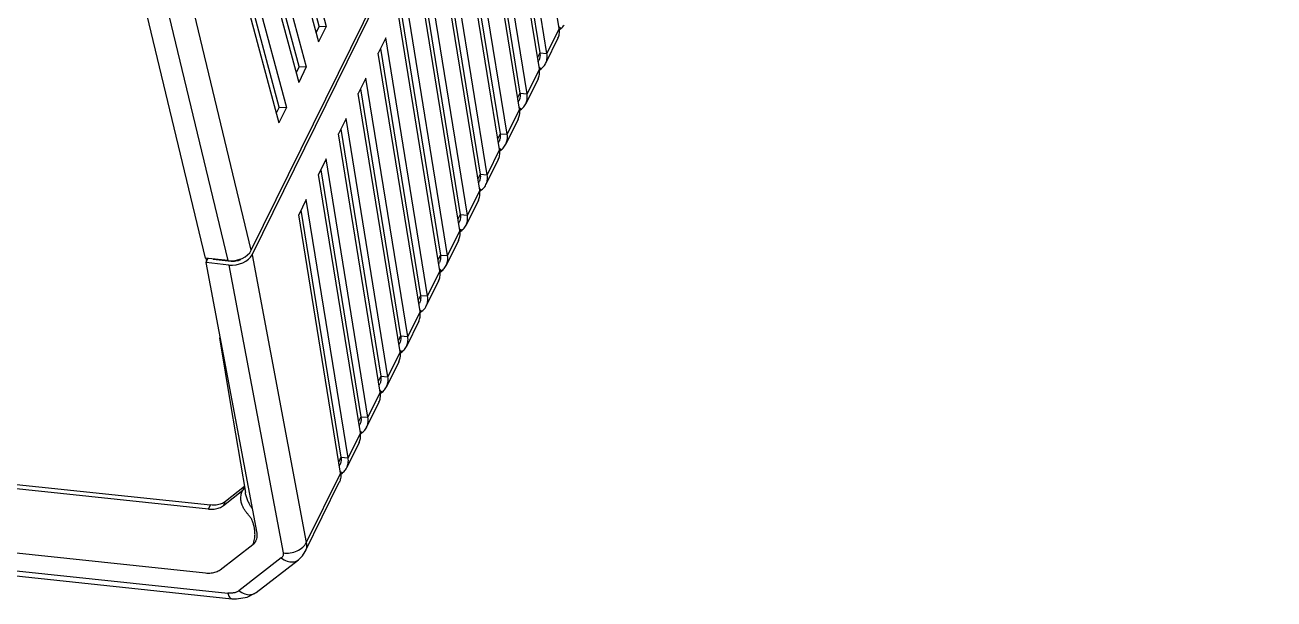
# Model space of a CAD drawing. Header units: millimetres. Extents: x 10368 to 13229, y -13270 to -11269.
# Drawn here: x 12867.6 to 12969.2, y -11984.8 to -11938.1 of the extents above; entities that cross this region are included whole.
import ezdxf

# ---------------------------------------------------------------- set-up
doc = ezdxf.new("R2010")
doc.units = ezdxf.units.MM

# ---------------------------------------------------------------- blocks, each defined once
blk = doc.blocks.new('u59')
at = {"color": 7, "linetype": 'Continuous'}
for p, q in [((321.824, 307.728), (404.94, 476.534)), ((321.892, 307.371), (404.993, 476.148)), ((327.338, 325.932), (321.642, 347.137)), ((322.213, 347.132), (327.914, 325.907)), ((346.867, 325.756), (343.464, 346.737)), ((321.597, 345.881), (327.298, 324.656)), ((345.866, 323.723), (342.463, 344.704)), ((325.721, 322.648), (320.025, 343.853)), ((320.596, 343.848), (326.297, 322.623)), ((345.25, 322.471), (341.847, 343.453)), ((342.033, 343.83), (345.287, 323.767)), ((319.98, 342.597), (325.681, 321.372)), ((344.249, 320.439), (340.846, 341.42)), ((324.104, 319.364), (318.408, 340.569)), ((318.979, 340.564), (324.68, 319.339)), ((340.416, 340.546), (343.67, 320.483)), ((318.364, 339.308), (324.064, 318.088)), ((343.633, 319.187), (340.23, 340.169)), ((338.799, 337.262), (342.053, 317.198)), ((342.632, 317.154), (339.229, 338.136)), ((342.016, 315.903), (338.613, 336.885)), ((341.015, 313.87), (337.612, 334.852)), ((321.824, 307.728), (315.583, 333.661)), ((340.399, 312.619), (336.996, 333.601)), ((337.182, 333.978), (340.436, 313.914)), ((319.942, 306.891), (313.701, 332.824)), ((312.206, 331.49), (318.078, 307.088)), ((339.398, 310.586), (335.995, 331.568)), ((338.782, 309.335), (335.379, 330.317)), ((335.565, 330.694), (338.819, 310.63)), ((337.781, 307.302), (334.378, 328.284)), ((333.948, 327.409), (337.202, 307.346)), ((337.165, 306.051), (333.762, 327.033)), ((327.338, 325.932), (327.091, 325.43)), ((327.914, 325.907), (327.298, 324.656)), ((327.338, 325.932), (327.914, 325.907)), ((346.867, 325.756), (345.866, 323.723)), ((346.846, 325.89), (347.023, 325.766)), ((346.868, 325.643), (347.023, 325.766)), ((332.761, 325), (332.145, 323.749)), ((332.33, 324.125), (335.585, 304.062)), ((336.164, 304.018), (332.761, 325)), ((346.76, 324.948), (345.759, 322.915)), ((335.548, 302.767), (332.145, 323.749)), ((345.287, 323.767), (345.101, 323.39)), ((345.157, 323.049), (345.204, 323.145)), ((345.287, 323.767), (345.866, 323.723)), ((325.721, 322.648), (325.474, 322.145)), ((326.297, 322.623), (325.681, 321.372)), ((325.721, 322.648), (326.297, 322.623)), ((345.25, 322.471), (344.249, 320.439)), ((345.229, 322.606), (345.406, 322.482)), ((345.251, 322.359), (345.406, 322.482)), ((331.144, 321.716), (330.528, 320.464)), ((334.547, 300.734), (331.144, 321.716)), ((345.143, 321.664), (344.142, 319.631)), ((333.931, 299.483), (330.528, 320.464)), ((330.713, 320.841), (333.968, 300.778)), ((343.67, 320.483), (343.484, 320.106)), ((343.67, 320.483), (344.249, 320.439)), ((324.104, 319.364), (323.856, 318.861)), ((324.68, 319.339), (324.064, 318.088)), ((324.104, 319.364), (324.68, 319.339)), ((343.633, 319.187), (342.632, 317.154)), ((343.54, 319.765), (343.587, 319.861)), ((343.611, 319.322), (343.789, 319.198)), ((343.634, 319.075), (343.789, 319.198)), ((329.527, 318.432), (328.911, 317.18)), ((332.93, 297.45), (329.527, 318.432)), ((343.526, 318.379), (342.525, 316.347)), ((332.314, 296.199), (328.911, 317.18)), ((329.096, 317.557), (332.351, 297.494)), ((342.053, 317.198), (341.867, 316.822)), ((342.053, 317.198), (342.632, 317.154)), ((342.016, 315.903), (341.015, 313.87)), ((341.923, 316.481), (341.97, 316.577)), ((341.994, 316.038), (342.172, 315.914)), ((342.017, 315.791), (342.172, 315.914)), ((327.91, 315.147), (327.294, 313.896)), ((331.313, 294.166), (327.91, 315.147)), ((341.909, 315.095), (340.908, 313.062)), ((330.697, 292.914), (327.294, 313.896)), ((327.479, 314.273), (330.734, 294.21)), ((340.436, 313.914), (340.25, 313.538)), ((340.436, 313.914), (341.015, 313.87)), ((318.354, 286.712), (69.095, 313.048)), ((69.257, 313.377), (318.515, 287.041)), ((340.306, 313.197), (340.353, 313.293)), ((326.293, 311.863), (325.677, 310.612)), ((329.696, 290.881), (326.293, 311.863)), ((340.399, 312.619), (339.398, 310.586)), ((340.377, 312.753), (340.555, 312.63)), ((340.4, 312.507), (340.555, 312.63)), ((325.862, 310.989), (329.117, 290.926)), ((340.292, 311.811), (339.291, 309.778)), ((329.079, 289.635), (325.677, 310.612)), ((338.819, 310.63), (338.633, 310.254)), ((338.689, 309.913), (338.736, 310.009)), ((338.819, 310.63), (339.398, 310.586)), ((338.782, 309.335), (337.781, 307.302)), ((338.76, 309.469), (338.938, 309.346)), ((338.783, 309.223), (338.938, 309.346)), ((66.976, 308.055), (318.105, 281.522)), ((338.675, 308.527), (337.674, 306.494)), ((319.942, 306.891), (318.078, 307.088)), ((318.135, 307.098), (318.182, 306.82)), ((320.176, 306.829), (318.734, 306.981)), ((321.892, 307.371), (326.299, 283.987)), ((337.202, 307.346), (337.016, 306.969)), ((337.202, 307.346), (337.781, 307.302)), ((65.881, 306.725), (319.925, 279.883)), ((66.197, 306.266), (320.242, 279.425)), ((322.289, 284.749), (318.146, 306.731)), ((320.01, 306.534), (318.146, 306.731)), ((320.01, 306.534), (324.417, 283.15)), ((337.165, 306.051), (336.164, 304.018)), ((337.072, 306.629), (337.119, 306.725)), ((337.143, 306.185), (337.321, 306.062)), ((337.166, 305.939), (337.321, 306.062)), ((337.058, 305.243), (336.057, 303.21)), ((335.585, 304.062), (335.399, 303.685)), ((335.585, 304.062), (336.164, 304.018)), ((335.548, 302.767), (334.547, 300.734)), ((335.454, 303.344), (335.502, 303.441)), ((335.526, 302.901), (335.704, 302.777)), ((335.549, 302.654), (335.704, 302.777)), ((335.441, 301.959), (334.44, 299.926)), ((333.968, 300.778), (333.782, 300.401)), ((333.968, 300.778), (334.547, 300.734)), ((319.227, 300.628), (320.142, 295.195)), ((333.837, 300.06), (333.885, 300.157)), ((333.824, 298.675), (332.823, 296.642)), ((333.931, 299.483), (332.93, 297.45)), ((333.909, 299.617), (334.087, 299.493)), ((333.932, 299.37), (334.087, 299.493)), ((332.351, 297.494), (332.165, 297.117)), ((332.22, 296.776), (332.268, 296.872)), ((332.351, 297.494), (332.93, 297.45)), ((332.314, 296.199), (331.313, 294.166)), ((332.292, 296.333), (332.47, 296.209)), ((332.315, 296.086), (332.47, 296.209)), ((320.142, 295.195), (321.343, 288.053)), ((332.207, 295.391), (331.206, 293.358)), ((330.734, 294.21), (330.548, 293.833)), ((330.603, 293.492), (330.651, 293.588)), ((330.734, 294.21), (331.313, 294.166)), ((330.697, 292.914), (329.696, 290.881)), ((330.675, 293.049), (330.853, 292.925)), ((330.698, 292.802), (330.853, 292.925)), ((330.59, 292.106), (329.589, 290.074)), ((329.117, 290.926), (328.931, 290.549)), ((329.117, 290.926), (329.696, 290.881)), ((329.079, 289.635), (326.299, 283.987)), ((328.986, 290.208), (329.034, 290.304)), ((329.058, 289.765), (329.236, 289.641)), ((329.079, 289.517), (329.236, 289.641)), ((321.26, 288.545), (319.715, 287.32)), ((321.128, 288.24), (321.264, 288.518)), ((326.205, 283.252), (328.981, 288.89)), ((319.554, 286.991), (321.128, 288.24)), ((321.343, 288.051), (321.343, 288.053)), ((318.354, 286.712), (318.515, 287.041)), ((319.554, 286.991), (319.715, 287.32)), ((319.298, 281.785), (321.952, 283.832)), ((324.266, 282.738), (320.819, 280.08)), ((322.21, 279.926), (325.656, 282.584)), ((325.655, 282.584), (325.656, 282.584)), ((320.242, 279.425), (320.242, 279.425)), ((320.242, 279.425), (320.612, 279.406)), ((320.612, 279.406), (321.501, 279.551)), ((321.501, 279.551), (322.21, 279.926))]:
    blk.add_line(p, q, dxfattribs=at)
blk.add_lwpolyline([(325.655, 282.584), (325.994, 282.918), (326.206, 283.255)], dxfattribs=at)
for centre, radius, start, end in [((344.69, 323.439), 1.191, 324.32645, 333.86627), ((343.073, 320.155), 1.191, 324.32645, 333.86627), ((341.456, 316.871), 1.191, 324.32645, 333.86627), ((339.839, 313.587), 1.191, 324.32645, 333.86627), ((338.222, 310.303), 1.191, 324.32645, 333.86627), ((315.702, 307.937), 2.726, 333.72902, 341.35821), ((336.605, 307.019), 1.191, 324.32645, 333.86627), ((334.988, 303.735), 1.191, 324.32645, 333.86627), ((333.371, 300.451), 1.191, 324.32645, 333.86627), ((331.754, 297.166), 1.191, 324.32645, 333.86627), ((330.137, 293.882), 1.191, 324.32645, 333.86627), ((328.52, 290.598), 1.191, 324.32645, 333.86627), ((318.441, 284.481), 3.698, 14.86121, 17.19476), ((321.426, 284.538), 0.881, 335.40566, 350.80955), ((321.755, 280.509), 0.739, 299.66838, 307.9262)]:
    blk.add_arc(centre, radius, start, end, dxfattribs=at)
for centre, start_param, end_param in [((320.425, 307.878), -2.0404537, -0.47156), ((320.493, 307.521), 4.2427316, 5.8116253)]:
    blk.add_ellipse(centre, major_axis=(1.467, 0.315), ratio=0.6452864, start_param=start_param, end_param=end_param, dxfattribs=at)
for points, start_tangent, end_tangent in [([(346.76, 324.948), (346.868, 325.28), (346.868, 325.755)], (0.4406579, 0.8976751), (-0.1601047, 0.9871)), ([(347.023, 325.766), (347.274, 326.029)], (0.7834617, 0.6214401), (0.5825537, 0.8127922)), ([(345.287, 323.767), (345.287, 323.401), (345.204, 323.145)], (0.1601047, -0.9871), (-0.4406622, -0.897673)), ([(345.759, 322.915), (345.867, 323.247), (345.867, 323.723)], (0.4406665, 0.8976709), (-0.1601047, 0.9871)), ([(345.143, 321.664), (345.251, 321.996), (345.251, 322.471)], (0.4406579, 0.8976751), (-0.1601047, 0.9871)), ([(345.406, 322.482), (345.657, 322.745)], (0.7834617, 0.6214401), (0.5825537, 0.8127922)), ([(343.67, 320.483), (343.67, 320.117), (343.587, 319.861)], (0.1601047, -0.9871), (-0.4406622, -0.897673)), ([(344.142, 319.631), (344.25, 319.963), (344.25, 320.438)], (0.4406665, 0.8976709), (-0.1601047, 0.9871)), ([(343.526, 318.379), (343.634, 318.712), (343.634, 319.187)], (0.4406579, 0.8976751), (-0.1601047, 0.9871)), ([(343.789, 319.198), (344.04, 319.461)], (0.7834617, 0.6214401), (0.5825537, 0.8127922)), ([(342.053, 317.198), (342.053, 316.833), (341.97, 316.577)], (0.1601047, -0.9871), (-0.4406622, -0.897673)), ([(342.525, 316.347), (342.633, 316.679), (342.633, 317.154)], (0.4406665, 0.8976709), (-0.1601047, 0.9871)), ([(341.909, 315.095), (342.017, 315.428), (342.017, 315.903)], (0.4406579, 0.8976751), (-0.1601047, 0.9871)), ([(342.172, 315.914), (342.423, 316.177)], (0.7834617, 0.6214401), (0.5825537, 0.8127922)), ([(340.436, 313.914), (340.436, 313.549), (340.353, 313.293)], (0.1601047, -0.9871), (-0.4406622, -0.897673)), ([(340.908, 313.062), (341.016, 313.395), (341.016, 313.87)], (0.4406665, 0.8976709), (-0.1601047, 0.9871)), ([(340.555, 312.63), (340.806, 312.893)], (0.7834617, 0.6214401), (0.5825537, 0.8127922)), ([(340.292, 311.811), (340.4, 312.144), (340.4, 312.619)], (0.4406579, 0.8976751), (-0.1601047, 0.9871)), ([(338.819, 310.63), (338.819, 310.265), (338.736, 310.009)], (0.1601047, -0.9871), (-0.4406622, -0.897673)), ([(339.291, 309.778), (339.399, 310.111), (339.399, 310.586)], (0.4406665, 0.8976709), (-0.1601047, 0.9871)), ([(338.675, 308.527), (338.783, 308.86), (338.783, 309.335)], (0.4406579, 0.8976751), (-0.1601047, 0.9871)), ([(338.938, 309.346), (339.189, 309.608)], (0.7834617, 0.6214401), (0.5825537, 0.8127922)), ([(320.564, 306.841), (320.176, 306.829)], (-0.9873269, -0.1586996), (-0.9944646, 0.1050721)), ([(320.949, 306.954), (320.564, 306.841)], (-0.9140765, -0.4055418), (-0.9873269, -0.1586996)), ([(337.202, 307.346), (337.202, 306.981), (337.119, 306.725)], (0.1601047, -0.9871), (-0.4406622, -0.897673)), ([(337.674, 306.494), (337.782, 306.827), (337.782, 307.302)], (0.4406665, 0.8976709), (-0.1601047, 0.9871)), ([(337.058, 305.243), (337.166, 305.576), (337.166, 306.051)], (0.4406579, 0.8976751), (-0.1601047, 0.9871)), ([(337.321, 306.062), (337.572, 306.324)], (0.7834617, 0.6214401), (0.5825537, 0.8127922)), ([(335.585, 304.062), (335.585, 303.697), (335.502, 303.441)], (0.1601047, -0.9871), (-0.4406622, -0.897673)), ([(336.057, 303.21), (336.165, 303.543), (336.165, 304.018)], (0.4406665, 0.8976709), (-0.1601047, 0.9871)), ([(335.441, 301.959), (335.549, 302.292), (335.549, 302.767)], (0.4406579, 0.8976751), (-0.1601047, 0.9871)), ([(335.704, 302.777), (335.955, 303.04)], (0.7834617, 0.6214401), (0.5825537, 0.8127922)), ([(333.968, 300.778), (333.968, 300.412), (333.885, 300.157)], (0.1601047, -0.9871), (-0.4406622, -0.897673)), ([(334.44, 299.926), (334.548, 300.259), (334.548, 300.734)], (0.4406665, 0.8976709), (-0.1601047, 0.9871)), ([(334.087, 299.493), (334.338, 299.756)], (0.7834617, 0.6214401), (0.5825537, 0.8127922)), ([(333.824, 298.675), (333.932, 299.007), (333.932, 299.483)], (0.4406579, 0.8976751), (-0.1601047, 0.9871)), ([(332.351, 297.494), (332.351, 297.128), (332.268, 296.872)], (0.1601047, -0.9871), (-0.4406622, -0.897673)), ([(332.823, 296.642), (332.931, 296.975), (332.931, 297.45)], (0.4406665, 0.8976709), (-0.1601047, 0.9871)), ([(332.207, 295.391), (332.315, 295.723), (332.315, 296.198)], (0.4406579, 0.8976751), (-0.1601047, 0.9871)), ([(332.47, 296.209), (332.721, 296.472)], (0.7834617, 0.6214401), (0.5825537, 0.8127922)), ([(330.734, 294.21), (330.734, 293.844), (330.651, 293.588)], (0.1601047, -0.9871), (-0.4406622, -0.897673)), ([(331.206, 293.358), (331.314, 293.69), (331.314, 294.166)], (0.4406665, 0.8976709), (-0.1601047, 0.9871)), ([(330.59, 292.107), (330.698, 292.439), (330.698, 292.914)], (0.4406579, 0.8976751), (-0.1601047, 0.9871)), ([(330.853, 292.925), (331.104, 293.188)], (0.7834617, 0.6214401), (0.5825537, 0.8127922)), ([(329.117, 290.926), (329.117, 290.56), (329.034, 290.304)], (0.1601047, -0.9871), (-0.4406622, -0.897673)), ([(329.589, 290.074), (329.697, 290.406), (329.697, 290.881)], (0.4406665, 0.8976709), (-0.1601047, 0.9871)), ([(329.079, 289.635), (329.079, 289.194), (328.98, 288.89)], (0.1601047, -0.9871), (-0.4407454, -0.8976322)), ([(329.236, 289.641), (329.487, 289.904)], (0.7834617, 0.6214401), (0.5825537, 0.8127922)), ([(321.974, 285.574), (321.925, 285.717), (321.876, 285.829), (321.831, 285.922), (321.786, 285.991), (321.733, 286.065), (321.671, 286.143), (321.603, 286.225), (321.53, 286.314), (321.453, 286.41), (321.375, 286.514), (321.299, 286.623), (321.225, 286.735), (321.158, 286.852), (321.1, 286.974), (321.05, 287.107), (321.01, 287.257), (320.983, 287.424), (320.975, 287.607), (320.991, 287.803)], (-0.2954925, 0.9553451), (0.1474123, 0.9890751)), ([(320.991, 287.803), (321.038, 288.015), (321.128, 288.24)], (0.1474123, 0.9890751), (0.4417524, 0.897137)), ([(321.128, 288.24), (321.293, 288.405)], (0.7834617, 0.6214401), (0.6210742, 0.7837517)), ([(321.912, 286.745), (321.879, 286.787), (321.823, 286.863), (321.765, 286.949), (321.708, 287.047), (321.647, 287.162), (321.581, 287.302), (321.514, 287.461), (321.453, 287.623), (321.404, 287.782), (321.363, 287.944), (321.343, 288.051)], (-0.6250723, 0.7805669), (-0.1661339, 0.9861032)), ([(318.354, 286.712), (318.813, 286.711)], (0.9944646, -0.1050721), (0.9942747, 0.1068541)), ([(318.974, 287.039), (318.515, 287.041)], (-0.9942747, -0.1068541), (-0.9944646, 0.1050721)), ([(318.813, 286.711), (319.222, 286.806)], (0.9942747, 0.1068541), (0.9349611, 0.3547504)), ([(319.383, 287.134), (318.974, 287.039)], (-0.9349611, -0.3547504), (-0.9942747, -0.1068541)), ([(319.222, 286.806), (319.554, 286.991)], (0.9349611, 0.3547504), (0.7834617, 0.6214401)), ([(319.715, 287.32), (319.383, 287.134)], (-0.7834617, -0.6214401), (-0.9349611, -0.3547504)), ([(322.094, 285.064), (322.072, 285.186), (322.047, 285.304), (322.016, 285.43)], (-0.1554633, 0.9878417), (-0.2563544, 0.9665829)), ([(321.952, 283.832), (322.037, 284.055), (322.089, 284.269), (322.116, 284.465), (322.126, 284.641), (322.122, 284.798), (322.111, 284.937), (322.094, 285.064)], (0.4141855, 0.9101925), (-0.1554633, 0.9878417)), ([(322.296, 284.397), (322.289, 284.749)], (0.1600734, 0.9871051), (-0.1851982, 0.9827012)), ([(321.952, 283.832), (322.182, 284.085), (322.227, 284.172)], (0.7918217, 0.6107524), (0.4169517, 0.9089286)), ([(325.55, 283.315), (326.009, 283.607)], (0.914048, 0.405606), (0.7428061, 0.6695066)), ([(326.009, 283.607), (326.299, 283.987)], (0.7428061, 0.6695066), (0.4191147, 0.9079333)), ([(326.299, 283.987), (326.319, 283.781), (326.305, 283.576), (326.256, 283.374), (326.206, 283.255)], (0.1693166, -0.9855617), (-0.4389357, -0.8985185)), ([(324.417, 283.15), (324.425, 283.075), (324.421, 283), (324.403, 282.926), (324.371, 282.857), (324.325, 282.793), (324.266, 282.738)], (0.1851786, -0.9827049), (-0.791829, -0.6107429)), ([(324.266, 282.738), (324.735, 282.484), (325.205, 282.417), (325.607, 282.549), (325.655, 282.584)], (0.7960073, -0.605287), (0.7897151, 0.6134738)), ([(324.417, 283.15), (324.991, 283.154), (325.55, 283.315)], (0.9905953, -0.1368247), (0.914048, 0.405606)), ([(318.105, 281.522), (318.564, 281.519), (318.971, 281.608), (319.298, 281.785)], (0.9944648, -0.1050698), (0.7918249, 0.6107482)), ([(320.819, 280.08), (320.731, 280.021), (320.634, 279.972), (320.531, 279.933), (320.42, 279.904), (320.304, 279.885), (320.183, 279.874), (320.057, 279.874), (319.925, 279.883)], (-0.791832, -0.610739), (-0.994465, 0.105068)), ([(319.925, 279.883), (320.057, 279.556), (320.239, 279.425), (320.242, 279.425)], (0.2370145, -0.9715061), (0.9952566, -0.0972849)), ([(320.819, 280.08), (321.289, 279.825), (321.759, 279.759), (322.121, 279.867)], (0.7960073, -0.605287), (0.8687595, 0.4952342))]:
    blk.add_spline(points, degree=3, dxfattribs=dict(at, start_tangent=start_tangent, end_tangent=end_tangent))

msp = doc.modelspace()

# ---------------------------------------------------------------- block references
msp.add_blockref('u59', (12564.2, -12264.16))

doc.saveas('drawing.dxf')
